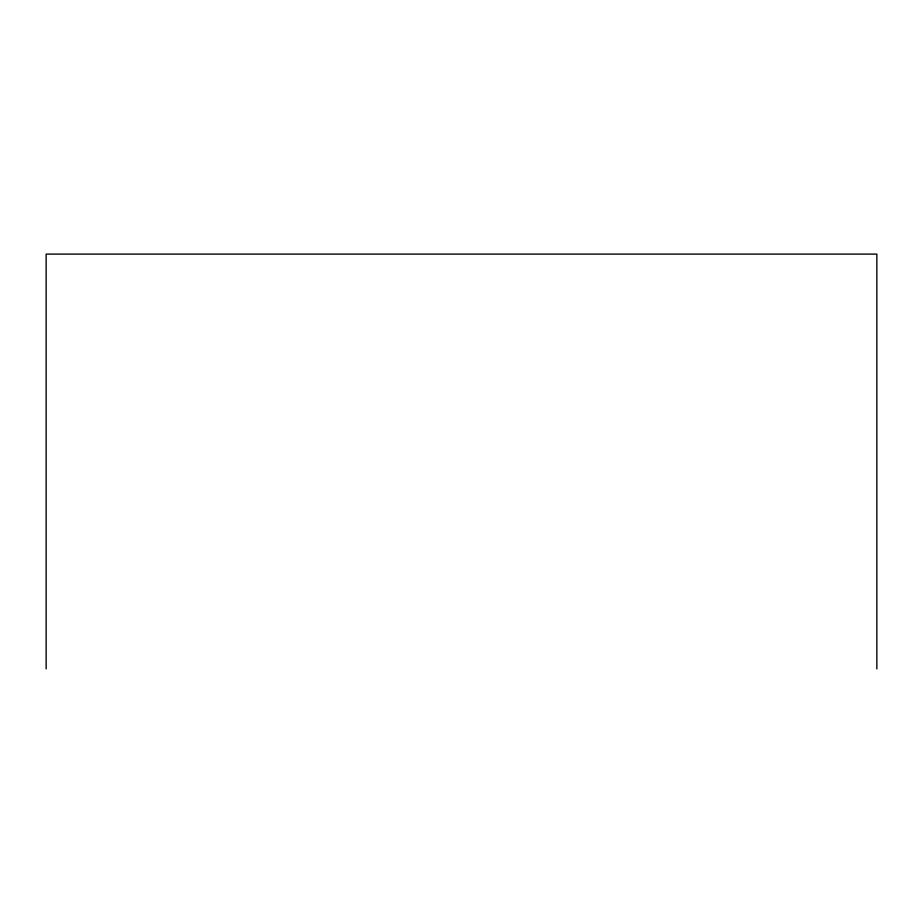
<?xml version="1.0" encoding="UTF-8"?>
<svg xmlns="http://www.w3.org/2000/svg" width="923" height="923" viewBox="0 0 923 923"><rect width="100%" height="100%" fill="white"/><g stroke="black" fill="none" stroke-linecap="round" stroke-linejoin="round"><path stroke-width="1.38" d="M876.85 668.898L876.85 254.102L46.15 254.102L46.15 668.898"/></g></svg>
